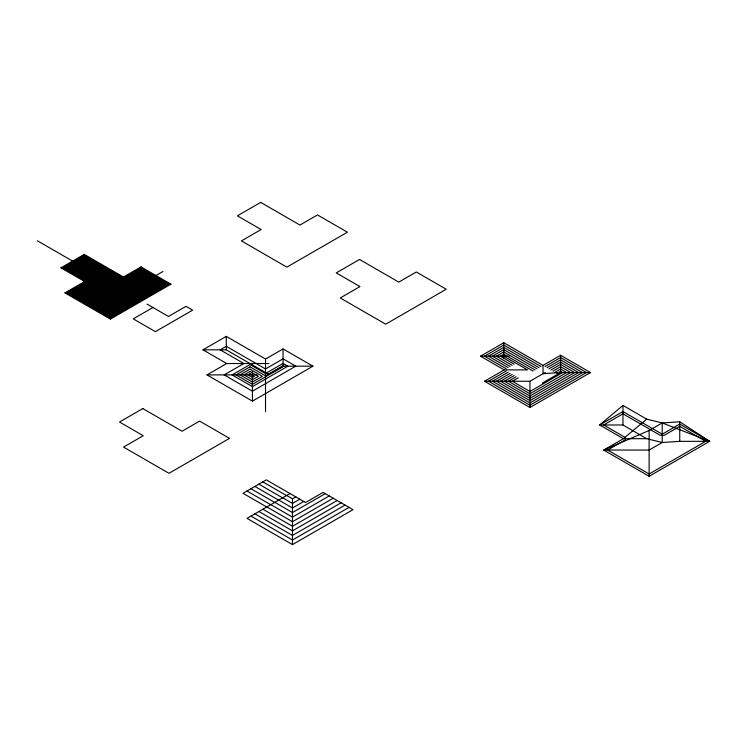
<?xml version="1.0" encoding="UTF-8"?>
<svg xmlns="http://www.w3.org/2000/svg" width="747" height="747" viewBox="0 0 747 747"><rect width="100%" height="100%" fill="white"/><g stroke="black" fill="none" stroke-linecap="round" stroke-linejoin="round"><path stroke-width="1.12" d="M622.961 405.425L599.673 424.987L623.39 438.685L646.678 438.685L662.206 442.504L679.742 441.337L709.65 441.337L679.742 421.775L662.206 422.942L646.678 419.123L622.961 405.425L622.961 424.987L646.678 438.685M646.678 419.123L623.39 438.685L603.697 450.058L649.124 476.287L709.65 441.337L679.742 424.072L662.206 434.203L622.961 411.541L599.673 424.987L622.961 424.987M84.654 281.516L60.937 267.828L84.224 254.382L123.479 277.034L141.015 266.912L170.923 284.177L110.388 319.118L64.961 292.889L84.654 281.516L107.951 281.516L107.951 292.889M110.388 294.402L107.764 292.889L110.481 294.355M110.388 319.118L110.388 294.197L123.479 294.299L141.015 284.177L170.923 284.177M151.211 278.286L162.995 271.488M152.948 307.503L133.255 318.876L155.395 331.659L192.633 310.154L186.012 306.335L168.477 316.467L147.131 304.141M226.696 363.528L202.979 349.829L226.266 336.383L265.521 359.046L283.057 348.914L312.956 366.179L252.43 401.13L207.003 374.901L226.696 363.528L268.873 363.528M312.956 366.179L283.057 366.179L268.827 374.396L226.266 349.829L202.979 349.829M504.234 369.886L480.517 356.198L503.805 342.752L543.05 365.404L560.595 355.283L590.494 372.548L529.968 407.488L484.542 381.259L504.234 369.886L527.522 369.886L503.805 356.198M290.032 493.562L247.042 518.381L292.479 544.61L353.004 509.659L323.096 492.394L305.56 502.526L266.305 479.863L243.018 493.309L266.744 507.008M506.214 371.035L488.501 381.259L529.968 405.201L586.535 372.548L560.595 357.57L545.039 366.553M508.203 372.174L492.469 381.259L529.968 402.913L582.567 372.548L560.595 359.858L547.019 367.692M286.68 495.494L292.479 498.837L295.821 496.904M510.182 373.323L496.428 381.259L529.968 400.625L578.608 372.548L560.595 362.146L548.998 368.841M512.162 374.462L500.397 381.259L529.968 398.338L574.639 372.548L560.595 364.433L550.978 369.98M299.79 499.192L292.479 503.413L282.711 497.782M514.141 375.61L504.356 381.259L529.968 396.05L570.68 372.548L560.595 366.721L552.957 371.128M516.13 376.759L508.324 381.259L529.968 393.762L566.712 372.548L560.595 369.009L554.946 372.277M303.749 501.48L292.479 507.997L278.752 500.07M518.11 377.898L512.283 381.259L529.968 391.475L562.752 372.548L560.595 371.296L556.926 373.416M325.253 493.646L292.479 512.573L274.784 502.357M329.222 495.933L292.479 517.148L270.825 504.645M484.542 381.259L529.968 381.259L545.226 372.454M333.181 498.221L292.479 521.723L266.866 506.933M337.149 500.509L292.479 526.299L262.897 509.221M542.266 383.127L560.595 372.548L590.494 372.548M341.108 502.796L292.479 530.874L258.938 511.518M345.077 505.084L292.479 535.45L254.97 513.805M349.036 507.372L292.479 540.034L251.011 516.093M662.206 422.942L662.206 442.504L649.124 450.058L603.697 450.058L649.124 430.496L662.206 422.942L709.65 441.337M560.595 372.548L543.05 373.705L543.05 365.404M60.937 267.828L84.224 267.828L107.951 281.516M64.961 292.889L108.128 292.889M480.517 356.198L509.202 356.198M207.003 374.901L256.987 374.901M541.071 366.553L503.805 345.039L484.476 356.198L506.214 368.747M539.091 367.692L503.805 347.327L488.445 356.198L508.203 367.599M537.112 368.841L503.805 349.615L492.404 356.198L510.182 366.46M535.123 369.98L503.805 351.902L496.372 356.198L512.162 365.311M533.143 371.128L503.805 354.19L500.331 356.198L514.141 364.172M37.35 240.758L77.343 263.85M262.832 481.871L286.559 495.569M258.873 484.159L282.59 497.857M254.904 486.446L278.631 500.145M250.945 488.734L274.663 502.432M246.986 491.022L270.703 504.72M679.742 421.775L679.742 441.337M649.124 430.496L649.124 476.287M560.595 355.283L560.595 373.192M529.968 381.259L529.968 407.488M503.805 342.752L503.805 358.317M292.479 498.837L292.479 544.61M283.057 348.914L283.057 366.179M265.521 359.046L265.521 411.718M252.43 371.829L252.43 401.13M226.266 336.383L226.266 349.829M141.015 266.912L141.015 284.177M123.479 277.034L123.479 294.299M84.224 254.382L84.224 267.828M84.224 255.297L62.524 267.828L86.241 281.516L66.548 292.889L110.388 318.203L169.336 284.177L141.015 267.828L123.479 277.949L84.224 255.297M84.224 256.212L64.111 267.828L87.829 281.516L68.136 292.889L110.388 317.288L167.748 284.177L141.015 268.743L123.479 278.864L84.224 256.212M84.224 257.127L65.689 267.828L89.416 281.516L69.714 292.889L110.388 316.373L166.161 284.177L141.015 269.658L123.479 279.78L84.224 257.127M84.224 258.042L67.277 267.828L91.003 281.516L71.301 292.889L110.388 315.458L164.573 284.177L141.015 270.573L123.479 280.695L84.224 258.042M84.224 258.957L68.864 267.828L92.581 281.516L72.889 292.889L110.388 314.543L162.995 284.177L141.015 271.488L123.479 281.61L84.224 258.957M84.224 259.872L70.451 267.828L94.169 281.516L74.476 292.889L110.388 313.628L161.408 284.177L141.015 272.403L123.479 282.525L84.224 259.872M84.224 260.787L72.039 267.828L95.756 281.516L76.063 292.889L110.388 312.713L159.821 284.177L141.015 273.318L123.479 283.449L84.224 260.787M84.224 261.702L73.617 267.828L97.343 281.516L77.641 292.889L110.388 311.798L158.233 284.177L141.015 274.233L123.479 284.364L84.224 261.702M84.224 262.617L75.204 267.828L98.931 281.516L79.229 292.889L110.388 310.883L156.646 284.177L141.015 275.148L123.479 285.279L84.224 262.617M84.224 263.532L76.792 267.828L100.509 281.516L80.816 292.889L110.388 309.968L155.068 284.177L141.015 276.063L123.479 286.194L84.224 263.532M84.224 264.447L78.379 267.828L102.096 281.516L82.403 292.889L110.388 309.053L153.48 284.177L141.015 276.978L123.479 287.109L84.224 264.447M84.224 265.362L79.957 267.828L103.684 281.516L83.991 292.889L110.388 308.137L151.893 284.177L141.015 277.893L123.479 288.025L84.224 265.362M84.224 266.277L81.544 267.828L105.271 281.516L85.569 292.889L110.388 307.222L150.306 284.177L141.015 278.808L123.479 288.94L84.224 266.277M84.224 267.193L83.132 267.828L106.858 281.516L87.156 292.889L110.388 306.307L148.718 284.177L141.015 279.723L123.479 289.855L84.224 267.193M107.951 281.806L88.744 292.889L110.388 305.392L147.14 284.177L141.015 280.639L123.479 290.77L107.951 281.806M107.951 282.721L90.331 292.889L110.388 304.477L145.553 284.177L141.015 281.554L123.479 291.685L107.951 282.721M107.951 283.636L91.918 292.889L110.388 303.562L143.966 284.177L141.015 282.469L123.479 292.6L107.951 283.636M107.951 284.551L93.496 292.889L110.388 302.647L142.378 284.177L141.015 283.384L123.479 293.515L107.951 284.551M107.951 285.466L95.084 292.889L110.388 301.732L123.255 294.299L107.951 285.466M107.951 286.381L96.671 292.889L110.388 300.817L121.668 294.299L107.951 286.381M107.951 287.296L98.259 292.889L110.388 299.902L120.09 294.299L107.951 287.296M107.951 288.211L99.837 292.889L110.388 298.987L118.502 294.299L107.951 288.211M107.951 289.126L101.424 292.889L110.388 298.072L116.915 294.299L107.951 289.126M107.951 290.041L103.011 292.889L110.388 297.157L115.327 294.299L107.951 290.041M260.703 202.39L237.415 215.836L261.133 229.534L241.44 240.907L286.867 267.137L347.392 232.196L317.494 214.931L299.949 225.052L260.703 202.39M107.951 290.957L104.599 292.889L110.388 296.242L113.74 294.299L107.951 290.957M107.951 291.872L106.186 292.889L110.388 295.317L112.162 294.299L107.951 291.872M359.522 259.452L336.234 272.898L359.961 286.587L340.258 297.96L385.695 324.189L446.22 289.248L416.312 271.983L398.777 282.105L359.522 259.452M226.266 346.3L220.15 349.829L243.877 363.528L224.175 374.901L252.43 391.213L295.784 366.179L283.057 358.831L265.521 368.962L226.266 346.3M142.817 408.572L119.529 422.018L143.256 435.716L123.554 447.079L168.99 473.309L229.516 438.368L199.608 421.103L182.072 431.234L142.817 408.572M249.993 364.573L232.102 374.901L252.43 386.638L287.856 366.179L283.057 363.406L265.521 373.537L249.993 364.573M249.993 366.861L236.071 374.901L252.43 384.35L283.897 366.179L283.057 365.703L265.521 375.825L249.993 366.861M249.993 369.149L240.03 374.901L252.43 382.053L262.393 376.311L249.993 369.149M249.993 371.436L243.998 374.901L252.43 379.765L258.425 376.311L249.993 371.436M249.993 373.724L247.957 374.901L252.43 377.478L254.466 376.311L249.993 373.724M622.961 413.829L603.632 424.987L625.37 437.537L625.37 439.824L607.656 450.058L649.124 473.99L705.691 441.337L679.742 426.36L664.186 435.342L660.227 435.342L622.961 413.829"/></g></svg>
